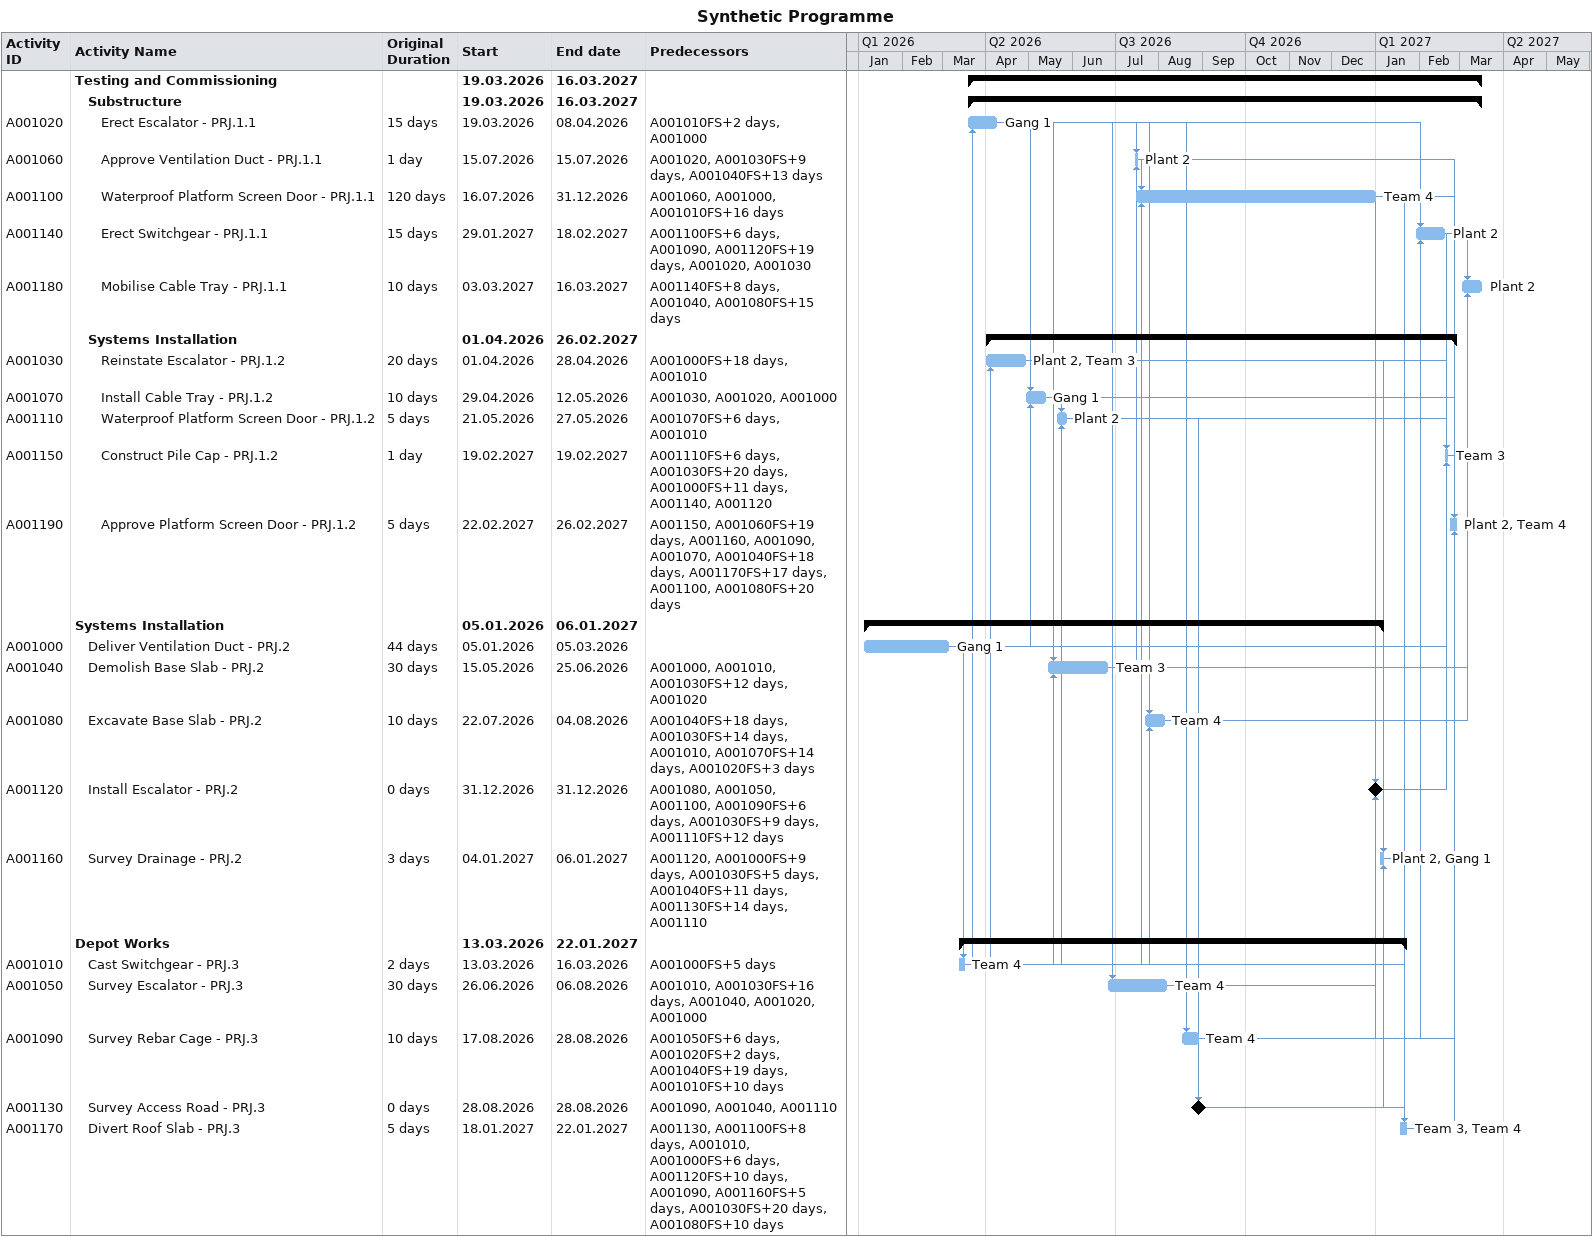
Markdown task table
Synthetic Programme

| ID | Level | Task | Original duration | Start | Finish | Predecessors | Resources |
|---|---|---|---|---|---|---|---|
|  | 1 | **Testing and Commissioning** |  | 2026-03-19 | 2027-03-16 |  |  |
|  | 2 | **Substructure** |  | 2026-03-19 | 2027-03-16 |  |  |
| A001020 | 3 | Erect Escalator - PRJ.1.1 | 15d | 2026-03-19 | 2026-04-08 | A001010FS+2d, A001000 | Gang 1 |
| A001060 | 3 | Approve Ventilation Duct - PRJ.1.1 | 1d | 2026-07-15 | 2026-07-15 | A001020, A001030FS+9d, A001040FS+13d | Plant 2 |
| A001100 | 3 | Waterproof Platform Screen Door - PRJ.1.1 | 120d | 2026-07-16 | 2026-12-31 | A001060, A001000, A001010FS+16d | Team 4 |
| A001140 | 3 | Erect Switchgear - PRJ.1.1 | 15d | 2027-01-29 | 2027-02-18 | A001100FS+6d, A001090, A001120FS+19d, A001020, A001030 | Plant 2 |
| A001180 | 3 | Mobilise Cable Tray - PRJ.1.1 | 10d | 2027-03-03 | 2027-03-16 | A001140FS+8d, A001040, A001080FS+15d | Plant 2 |
|  | 2 | **Systems Installation** |  | 2026-04-01 | 2027-02-26 |  |  |
| A001030 | 3 | Reinstate Escalator - PRJ.1.2 | 20d | 2026-04-01 | 2026-04-28 | A001000FS+18d, A001010 | Plant 2, Team 3 |
| A001070 | 3 | Install Cable Tray - PRJ.1.2 | 10d | 2026-04-29 | 2026-05-12 | A001030, A001020, A001000 | Gang 1 |
| A001110 | 3 | Waterproof Platform Screen Door - PRJ.1.2 | 5d | 2026-05-21 | 2026-05-27 | A001070FS+6d, A001010 | Plant 2 |
| A001150 | 3 | Construct Pile Cap - PRJ.1.2 | 1d | 2027-02-19 | 2027-02-19 | A001110FS+6d, A001030FS+20d, A001000FS+11d, A001140, A001120 | Team 3 |
| A001190 | 3 | Approve Platform Screen Door - PRJ.1.2 | 5d | 2027-02-22 | 2027-02-26 | A001150, A001060FS+19d, A001160, A001090, A001070, A001040FS+18d, A001170FS+17d, A001100, A001080FS+20d | Plant 2, Team 4 |
|  | 1 | **Systems Installation** |  | 2026-01-05 | 2027-01-06 |  |  |
| A001000 | 2 | Deliver Ventilation Duct - PRJ.2 | 44d | 2026-01-05 | 2026-03-05 |  | Gang 1 |
| A001040 | 2 | Demolish Base Slab - PRJ.2 | 30d | 2026-05-15 | 2026-06-25 | A001000, A001010, A001030FS+12d, A001020 | Team 3 |
| A001080 | 2 | Excavate Base Slab - PRJ.2 | 10d | 2026-07-22 | 2026-08-04 | A001040FS+18d, A001030FS+14d, A001010, A001070FS+14d, A001020FS+3d | Team 4 |
| A001120 | 2 | Install Escalator - PRJ.2 | 0d | 2026-12-31 | 2026-12-31 | A001080, A001050, A001100, A001090FS+6d, A001030FS+9d, A001110FS+12d |  |
| A001160 | 2 | Survey Drainage - PRJ.2 | 3d | 2027-01-04 | 2027-01-06 | A001120, A001000FS+9d, A001030FS+5d, A001040FS+11d, A001130FS+14d, A001110 | Plant 2, Gang 1 |
|  | 1 | **Depot Works** |  | 2026-03-13 | 2027-01-22 |  |  |
| A001010 | 2 | Cast Switchgear - PRJ.3 | 2d | 2026-03-13 | 2026-03-16 | A001000FS+5d | Team 4 |
| A001050 | 2 | Survey Escalator - PRJ.3 | 30d | 2026-06-26 | 2026-08-06 | A001010, A001030FS+16d, A001040, A001020, A001000 | Team 4 |
| A001090 | 2 | Survey Rebar Cage - PRJ.3 | 10d | 2026-08-17 | 2026-08-28 | A001050FS+6d, A001020FS+2d, A001040FS+19d, A001010FS+10d | Team 4 |
| A001130 | 2 | Survey Access Road - PRJ.3 | 0d | 2026-08-28 | 2026-08-28 | A001090, A001040, A001110 |  |
| A001170 | 2 | Divert Roof Slab - PRJ.3 | 5d | 2027-01-18 | 2027-01-22 | A001130, A001100FS+8d, A001010, A001000FS+6d, A001120FS+10d, A001090, A001160FS+5d, A001030FS+20d, A001080FS+10d | Team 3, Team 4 |
